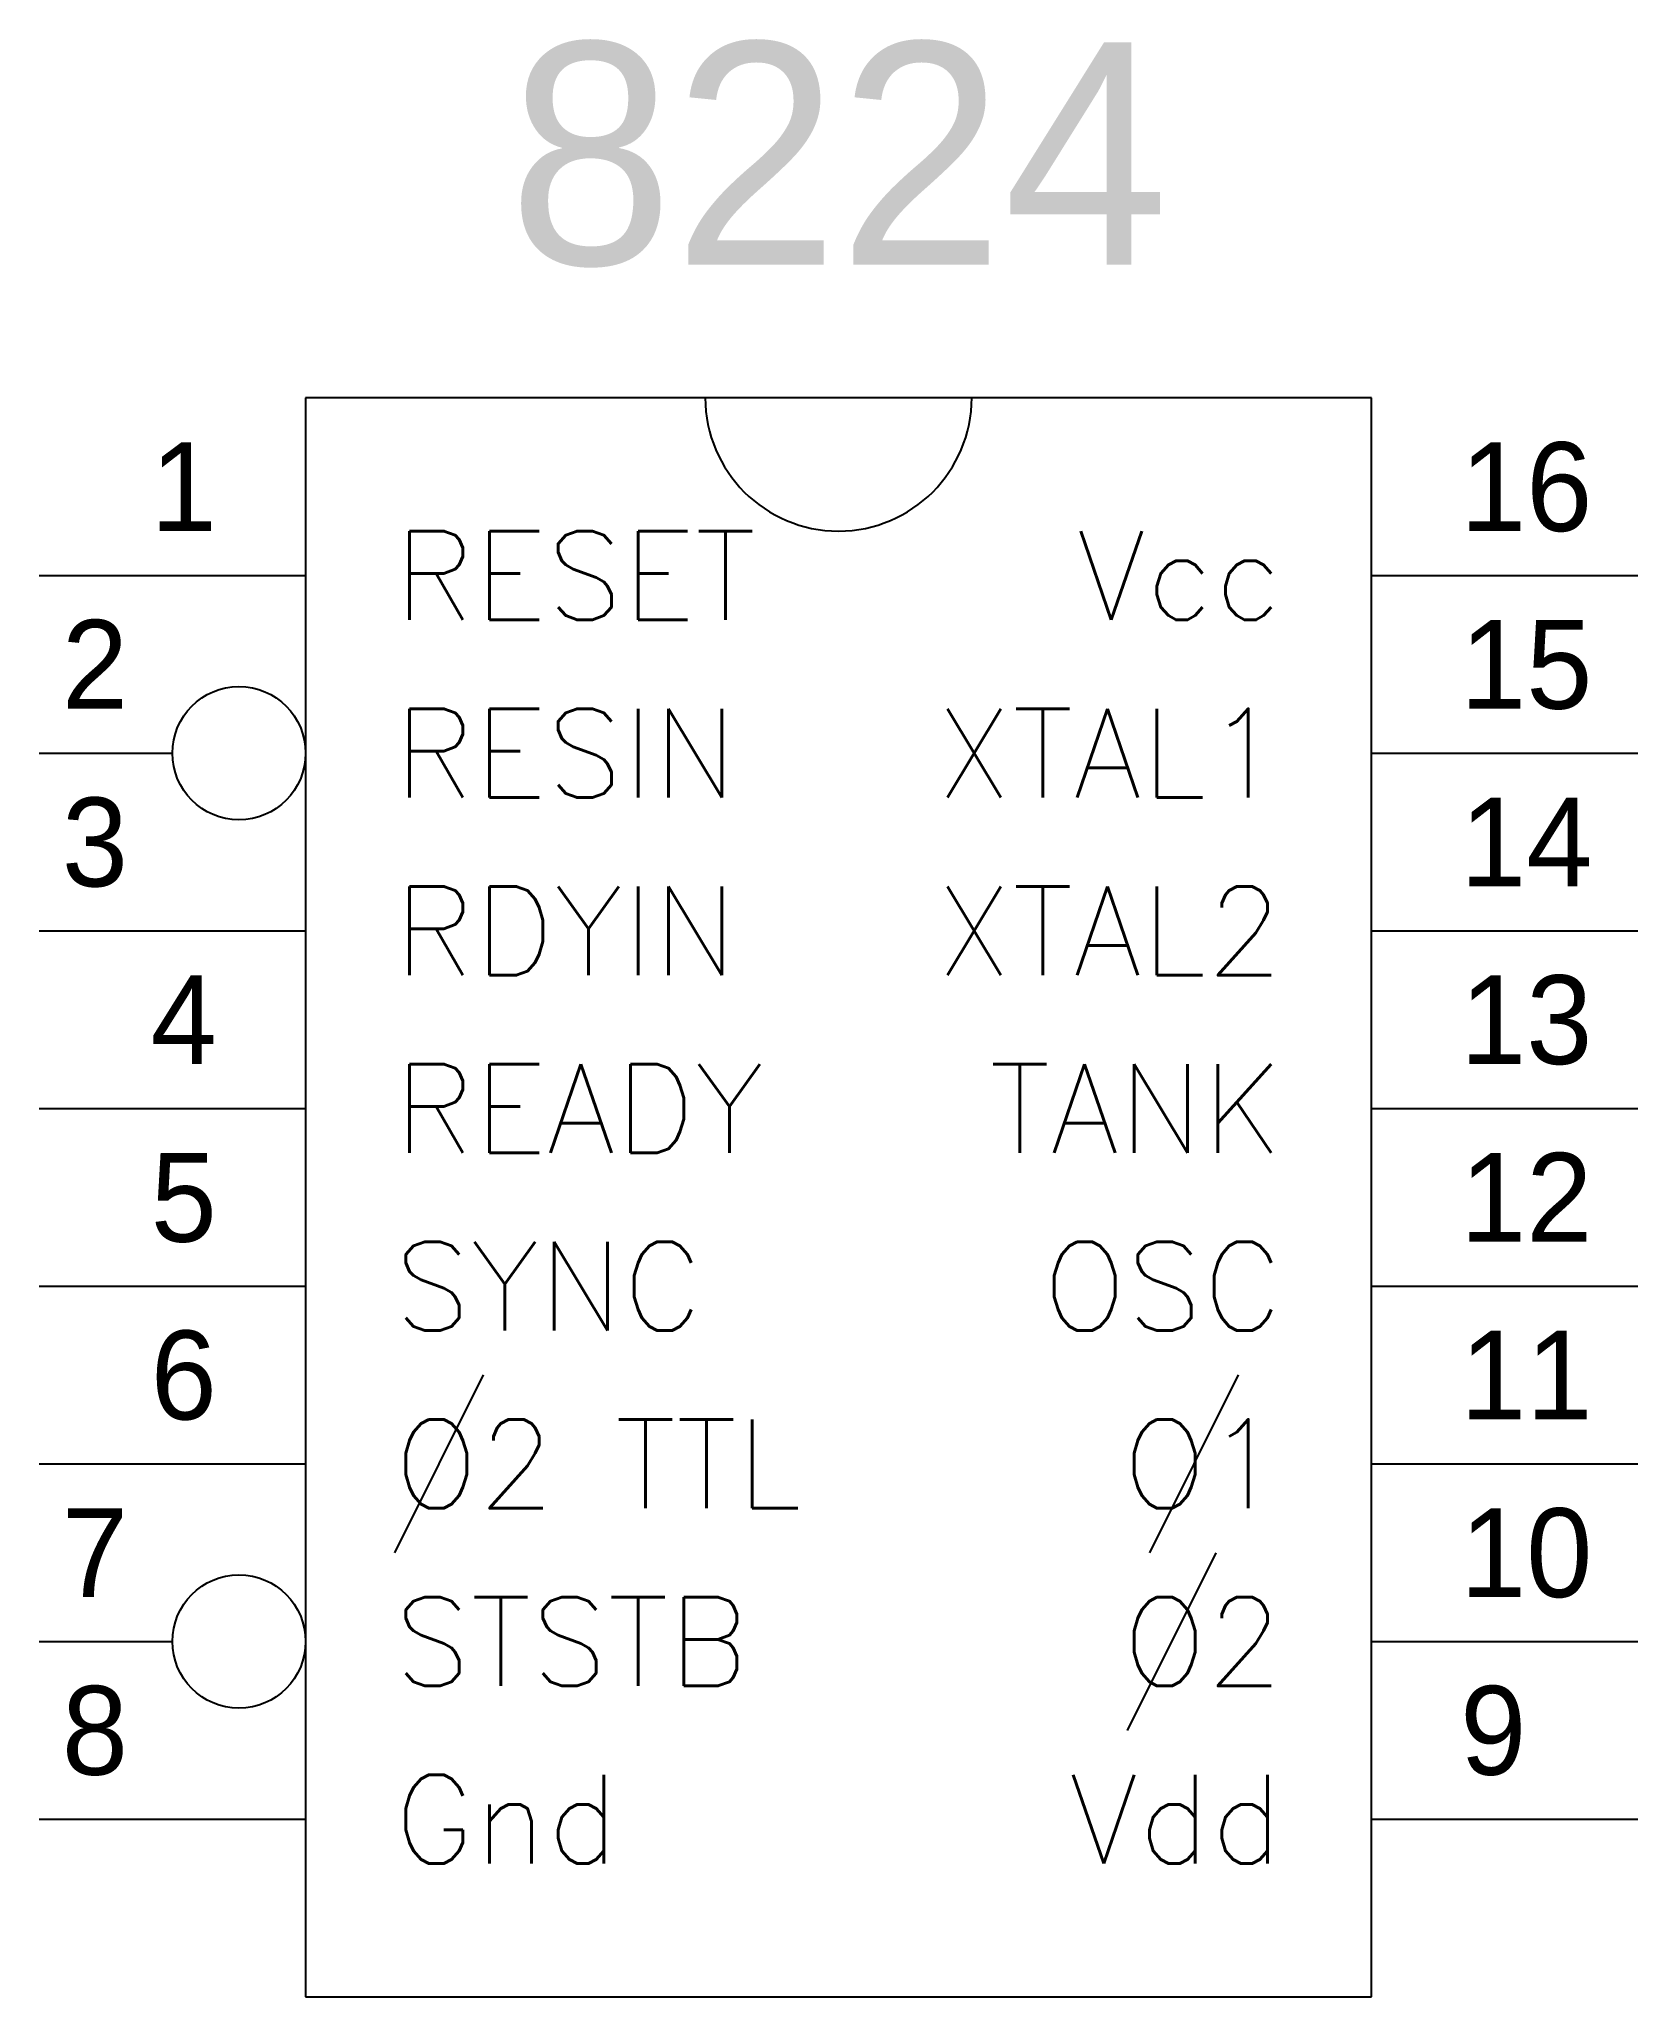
# Model space of a CAD drawing. Extents: x 3.6 to 5.4, y 2.4 to 4.6.
import ezdxf
from ezdxf.enums import TextEntityAlignment as Align

# ---------------------------------------------------------------- set-up
doc = ezdxf.new("R2010")
doc.units = 0
doc.header["$MEASUREMENT"] = 0
doc.layers.get('0').update_dxf_attribs({"linetype": 'CONTINUOUS'})
doc.styles.add('ROMANS', font='romans')

msp = doc.modelspace()

# ---------------------------------------------------------------- linework, layer by layer
for p, q in [((3.9, 4.2), (3.9, 2.4)), ((5.1, 4.2), (3.9, 4.2)), ((5.1, 2.4), (5.1, 4.2)), ((3.6, 4), (3.9, 4)), ((5.1, 4), (5.4, 4)), ((3.6, 3.8), (3.75, 3.8)), ((5.1, 3.8), (5.4, 3.8)), ((3.6, 3.6), (3.9, 3.6)), ((5.1, 3.6), (5.4, 3.6)), ((3.6, 3.4), (3.9, 3.4)), ((5.1, 3.4), (5.4, 3.4)), ((3.6, 3.2), (3.9, 3.2)), ((5.1, 3.2), (5.4, 3.2)), ((4.1, 3.1), (4, 2.9)), ((4.95, 3.1), (4.85, 2.9)), ((3.6, 3), (3.9, 3)), ((5.1, 3), (5.4, 3)), ((4.925, 2.9), (4.825, 2.7)), ((3.6, 2.8), (3.75, 2.8)), ((5.1, 2.8), (5.4, 2.8)), ((3.6, 2.6), (3.9, 2.6)), ((5.1, 2.6), (5.4, 2.6)), ((3.9, 2.4), (5.1, 2.4))]:
    msp.add_line(p, q)
for centre in [(3.825, 3.8), (3.825, 2.8)]:
    msp.add_circle(centre, 0.075)
msp.add_arc((4.5, 4.2), 0.15, 180, 0)

# ---------------------------------------------------------------- texts
msp.add_text('8224', height=0.25).set_placement((4.5, 4.35), align=Align.CENTER)
for s, p in [('1', (3.8, 4.05)), ('2', (3.7, 3.85)), ('3', (3.7, 3.65)), ('4', (3.8, 3.45)), ('5', (3.8, 3.25)), ('6', (3.8, 3.05)), ('7', (3.7, 2.85)), ('8', (3.7, 2.65))]:
    msp.add_text(s, height=0.1).set_placement(p, align=Align.RIGHT)
for s, p in [('16', (5.2, 4.05)), ('15', (5.2, 3.85)), ('14', (5.2, 3.65)), ('13', (5.2, 3.45)), ('12', (5.2, 3.25)), ('11', (5.2, 3.05)), ('10', (5.2, 2.85)), ('9', (5.2, 2.65))]:
    msp.add_text(s, height=0.1).set_placement(p)
at = {"style": 'ROMANS'}
for s, p in [('RESET', (4, 3.95)), ('RESIN', (4, 3.75)), ('RDYIN', (4, 3.55)), ('READY', (4, 3.35)), ('SYNC', (4, 3.15)), ('O2 TTL', (4, 2.95)), ('STSTB', (4, 2.75)), ('Gnd', (4, 2.55))]:
    msp.add_text(s, height=0.1, dxfattribs=at).set_placement(p)
for s, p in [('Vcc', (5, 3.95)), ('XTAL1', (5, 3.75)), ('XTAL2', (5, 3.55)), ('TANK', (5, 3.35)), ('OSC', (5, 3.15)), ('O1', (5, 2.95)), ('O2', (5, 2.75)), ('Vdd', (5, 2.55))]:
    msp.add_text(s, height=0.1, dxfattribs=at).set_placement(p, align=Align.RIGHT)

doc.saveas('drawing.dxf')
